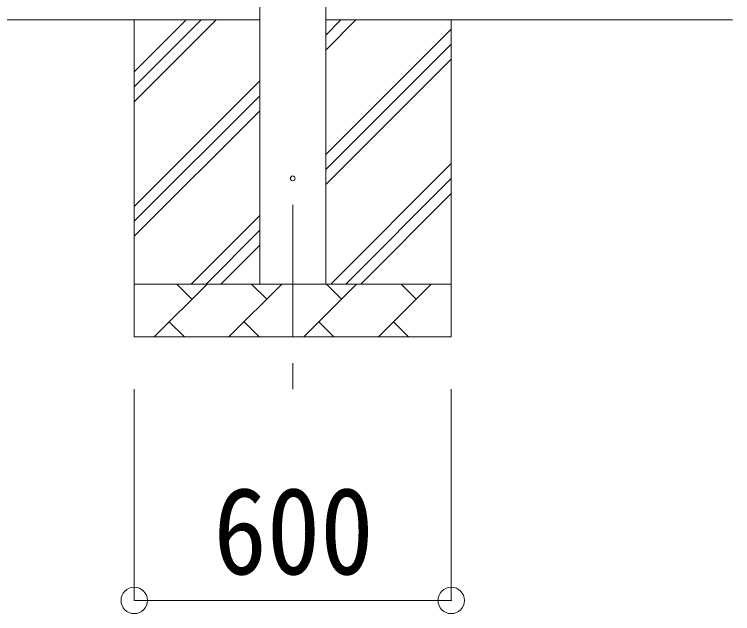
# Model space of a CAD drawing. Units: millimetres at full size, sheet at 1:50; details may follow other scales. Extents: x -14053 to 14053, y -9700 to 9700.
# Drawn here: x -4539 to -3180, y -5465 to -4331 of the extents above; entities that cross this region are included whole.
import ezdxf
from ezdxf.enums import TextEntityAlignment as Align

# ---------------------------------------------------------------- set-up
doc = ezdxf.new("R2010")
doc.units = ezdxf.units.MM
doc.header["$LTSCALE"] = 50
doc.header["$PDMODE"] = 32
doc.header["$PDSIZE"] = 50
doc.linetypes.add('CHAIN1', pattern=[8, 5, -1, 1, -1])
for name, color, linetype, lineweight in [('0-1_Defpoints', 7, 'CHAIN1', 9), ('0-2_TEXT1', 4, 'Continuous', 9), ('0-3_SHAPE', 7, 'Continuous', 9), ('0-8_TABLE1', 6, 'Continuous', 9)]:
    doc.layers.add(name, color=color, linetype=linetype, lineweight=lineweight)
doc.styles.add('ＭＳ ゴシック', font='')
doc.styles.get('ＭＳ ゴシック').set_extended_font_data('MS Gothic')

msp = doc.modelspace()

# ---------------------------------------------------------------- linework, layer by layer
at = {"layer": '0-1_Defpoints'}
msp.add_line((-4012.46, -4691.27), (-4012.46, -5040.27), dxfattribs=at)
at = {"layer": '0-2_TEXT1'}
for p, q in [((-4074.96, -4841.27), (-4074.96, -1986.27)), ((-3949.96, -1986.27), (-3949.96, -4841.27))]:
    msp.add_line(p, q, dxfattribs=at)
msp.add_circle((-4012.46, -4641.27), 4.5, dxfattribs=at)
at = {"layer": '0-3_SHAPE'}
for p, q in [((-4074.96, -4341.27), (-6822.96, -4341.27)), ((-4312.46, -4341.27), (-4312.46, -4941.27)), ((-4312.46, -4439.76), (-4213.98, -4341.27)), ((-4312.46, -4496.33), (-4157.41, -4341.27)), ((-4312.46, -4468.04), (-4185.69, -4341.27)), ((-3949.96, -4341.27), (-3179.96, -4341.27)), ((-3949.96, -4398.38), (-3892.85, -4341.27)), ((-3949.96, -4370.1), (-3921.13, -4341.27)), ((-3712.46, -4341.27), (-3712.46, -4941.27)), ((-3949.96, -4596.37), (-3712.46, -4358.87)), ((-3949.96, -4624.66), (-3712.46, -4387.16)), ((-3949.96, -4652.94), (-3712.46, -4415.44)), ((-4312.46, -4694.31), (-4074.96, -4456.81)), ((-4312.46, -4722.6), (-4074.96, -4485.1)), ((-4312.46, -4750.88), (-4074.96, -4513.38)), ((-3940.3, -4841.27), (-3712.46, -4613.43)), ((-3912.02, -4841.27), (-3712.46, -4641.72)), ((-3883.73, -4841.27), (-3712.46, -4670)), ((-4204.86, -4841.27), (-4074.96, -4711.37)), ((-4176.58, -4841.27), (-4074.96, -4739.66)), ((-4148.29, -4841.27), (-4074.96, -4767.94)), ((-4312.46, -4841.27), (-3712.46, -4841.27)), ((-4274.59, -4941.27), (-4174.59, -4841.27)), ((-4203.14, -4869.83), (-4231.7, -4841.27)), ((-4133.17, -4941.27), (-4033.17, -4841.27)), ((-4061.72, -4869.83), (-4090.28, -4841.27)), ((-3991.75, -4941.27), (-3891.75, -4841.27)), ((-3920.3, -4869.83), (-3948.85, -4841.27)), ((-3850.33, -4941.27), (-3750.33, -4841.27)), ((-3778.88, -4869.83), (-3807.43, -4841.27)), ((-4246.04, -4912.72), (-4217.48, -4941.27)), ((-4104.62, -4912.72), (-4076.06, -4941.27)), ((-3963.19, -4912.72), (-3934.64, -4941.27)), ((-3821.77, -4912.72), (-3793.22, -4941.27)), ((-3712.46, -4941.27), (-4312.46, -4941.27))]:
    msp.add_line(p, q, dxfattribs=at)
at = {"layer": '0-8_TABLE1'}
for p, q in [((-4312.46, -5440.27), (-4312.46, -5040.27)), ((-3712.46, -5440.27), (-3712.46, -5040.27)), ((-4312.46, -5440.27), (-3712.46, -5440.27))]:
    msp.add_line(p, q, dxfattribs=at)
for p in [(-4312.46, -5440.27), (-3712.46, -5440.27)]:
    msp.add_point(p, dxfattribs=at)

# ---------------------------------------------------------------- texts
at = {"layer": '0-8_TABLE1', "color": 7, "style": 'ＭＳ ゴシック', "width": 0.9}
msp.add_text('600', height=165, dxfattribs=at).set_placement((-4162.46, -5440.27), align=Align.BOTTOM_LEFT)

doc.saveas('drawing.dxf')
